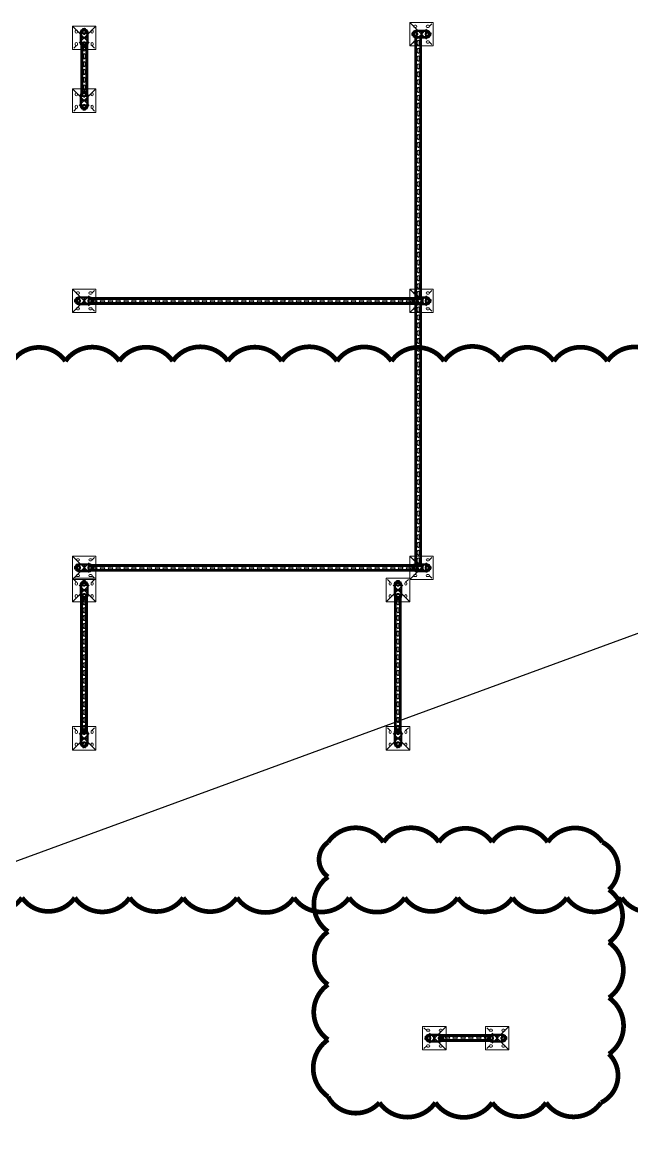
# Model space of a CAD drawing. Header units: millimetres. Extents: x 61566 to 504600, y -69328 to 118800.
# Drawn here: x 417506 to 421389, y 42009 to 49150 of the extents above; entities that cross this region are included whole.
import ezdxf

# ---------------------------------------------------------------- set-up
doc = ezdxf.new("R2010")
doc.units = ezdxf.units.MM
doc.header["$LTSCALE"] = 200
doc.linetypes.add('CENTER2', pattern=[1.125, 0.75, -0.125, 0.125, -0.125])
doc.linetypes.add('phl_thick', pattern=[0])
doc.layers.get('DEFPOINTS').update_dxf_attribs({"color": 137})
doc.layers.add('@@P3_P4 환상망 SUPPORT', color=4, linetype='Continuous')

# ---------------------------------------------------------------- blocks, each defined once
blk = doc.blocks.new('A$Cd080613a')
at = {"layer": '@@P3_P4 환상망 SUPPORT', "color": 2, "linetype": 'phl_thick'}
for p, q in [((-20, 4.434), (-18.540497, 4.434)), ((-20, 1.034), (-20, 4.434)), ((-20, 1.034), (-18.540497, 1.034)), ((-18.540497, 4.434), (-11.18034, 4.434)), ((-18.540497, 1.034), (-18.540497, 4.434)), ((-18.540497, 1.034), (-11.18034, 1.034)), ((-13.5, 0), (-13.5, 1.034)), ((-13.5, 0), (-8, 0)), ((-11.18034, 4.434), (-10.999621, 4.526016)), ((-11.18034, 1.034), (-11.18034, 4.434)), ((-11.18034, 1.034), (-8.008727, 1.034)), ((-10.999621, 4.526016), (-10.817799, 4.607405)), ((-10.817799, 4.607405), (-10.635521, 4.678167)), ((-10.635521, 4.678167), (-10.453605, 4.738253)), ((-10.5, -10.466), (-10.5, 0)), ((-10.453605, 4.738253), (-10.273729, 4.787376)), ((-10.309559, 6.434007), (10.309559, 6.434007)), ((-10.273729, 4.787376), (-10.096742, 4.825514)), ((-10.096742, 4.825514), (-9.923378, 4.852767)), ((-9.923378, 4.852767), (-9.754732, 4.869109)), ((-9.754732, 4.869109), (-9.592018, 4.874416)), ((-9.43597, 4.869011), (-9.592018, 4.874416)), ((-9.45, 12.285517), (-8.5, 12.834)), ((-9.45, 12.285517), (-9.425949, 12.285517)), ((-9.45, 6.434), (-9.45, 12.285517)), ((-9.286802, 4.852541), (-9.43597, 4.869011)), ((-9.425949, 12.285517), (-9.225178, 12.382765)), ((-9.425949, 6.434), (-9.425949, 12.285517)), ((-9.14507, 4.825103), (-9.286802, 4.852541)), ((-9.225178, 12.382765), (-9.028632, 12.46982)), ((-9.011345, 4.786714), (-9.14507, 4.825103)), ((-9.028632, 12.46982), (-8.835734, 12.547031)), ((-8.886751, 4.737605), (-9.011345, 4.786714)), ((-8.771402, 4.677806), (-8.886751, 4.737605)), ((-8.835734, 12.547031), (-8.645934, 12.614685)), ((-8.66519, 4.60729), (-8.771402, 4.677806)), ((-8.568009, 4.52603), (-8.66519, 4.60729)), ((-8.645934, 12.614685), (-8.458704, 12.673015)), ((-8.479752, 4.434), (-8.568009, 4.52603)), ((-8.5, 12.834), (8.5, 12.834)), ((-8.383024, 4.342905), (-8.479752, 4.434)), ((-8.479752, 4.434), (8.479752, 4.434)), ((-8.458704, 12.673015), (-8.273532, 12.722205)), ((-8.298335, 4.244727), (-8.383024, 4.342905)), ((-8.225616, 4.140826), (-8.298335, 4.244727)), ((-8.273532, 12.722205), (-8.089918, 12.762387)), ((-8.164452, 4.032743), (-8.225616, 4.140826)), ((-8.114311, 3.921798), (-8.164452, 4.032743)), ((-8.073442, 3.805669), (-8.114311, 3.921798)), ((-8.089918, 12.762387), (-7.907369, 12.793645)), ((-8.041426, 3.683749), (-8.073442, 3.805669)), ((-8.018427, 3.556566), (-8.041426, 3.683749)), ((-8.004602, 3.42465), (-8.018427, 3.556566)), ((-8.006255, 0.977988), (-8.008727, 1.034)), ((-8.004136, 0.924002), (-8.006255, 0.977988)), ((-8.000031, 3.288557), (-8.004602, 3.42465)), ((-8.002394, 0.872075), (-8.004136, 0.924002)), ((-8.001102, 0.822352), (-8.002394, 0.872075)), ((-8.000288, 0.774408), (-8.001102, 0.822352)), ((-8, 0.727727), (-8.000288, 0.774408)), ((-8, -0.157176), (-8, 3.288561)), ((-7.997347, 2.169936), (-8, 2.238707)), ((-7.989459, 2.102767), (-7.997347, 2.169936)), ((-7.976272, 2.037446), (-7.989459, 2.102767)), ((-7.957771, 1.974207), (-7.976272, 2.037446)), ((-7.934047, 1.913249), (-7.957771, 1.974207)), ((-7.905217, 1.854768), (-7.934047, 1.913249)), ((-7.907369, 12.793645), (-7.725397, 12.816016)), ((-7.871396, 1.798956), (-7.905217, 1.854768)), ((-7.832213, 1.745381), (-7.871396, 1.798956)), ((-7.78686, 1.693336), (-7.832213, 1.745381)), ((-7.735268, 1.643293), (-7.78686, 1.693336)), ((-7.677382, 1.595741), (-7.735268, 1.643293)), ((-7.725397, 12.816016), (-7.543511, 12.829488)), ((-7.613221, 1.551128), (-7.677382, 1.595741)), ((-7.54299, 1.509804), (-7.613221, 1.551128)), ((-7.543511, 12.829488), (-7.361216, 12.834)), ((-7.466933, 1.472099), (-7.54299, 1.509804)), ((-7.385253, 1.438355), (-7.466933, 1.472099)), ((-7.298238, 1.408783), (-7.385253, 1.438355)), ((-7.17892, 12.829488), (-7.361216, 12.834)), ((-7.206336, 1.383563), (-7.298238, 1.408783)), ((-7.110023, 1.362871), (-7.206336, 1.383563)), ((-6.997035, 12.816016), (-7.17892, 12.829488)), ((-7.009788, 1.34687), (-7.110023, 1.362871)), ((-6.90625, 1.335597), (-7.009788, 1.34687)), ((-6.815063, 12.793645), (-6.997035, 12.816016)), ((-6.800099, 1.329011), (-6.90625, 1.335597)), ((-6.632514, 12.762387), (-6.815063, 12.793645)), ((-6.691977, 1.327135), (-6.800099, 1.329011)), ((-6.691977, 1.327135), (-6.581325, 1.329907)), ((-6.4489, 12.722205), (-6.632514, 12.762387)), ((-6.581325, 1.329907), (-6.467915, 1.337363)), ((-6.467915, 1.337363), (-6.352408, 1.349526)), ((-6.263728, 12.673015), (-6.4489, 12.722205)), ((-6.352408, 1.349526), (-6.235472, 1.366419)), ((-6.076497, 12.614685), (-6.263728, 12.673015)), ((-6.235472, 1.366419), (-6.117777, 1.387979)), ((-6.117777, 1.387979), (-6, 1.414014)), ((-5.886698, 12.547031), (-6.076497, 12.614685)), ((-6, 1.414014), (-5.30323, 1.57262)), ((-6, -1.216), (-6, 1.414014)), ((-5.6938, 12.46982), (-5.886698, 12.547031)), ((-5.497254, 12.382765), (-5.6938, 12.46982)), ((-5.296482, 12.285517), (-5.497254, 12.382765)), ((-5.30323, 1.57262), (-4.617331, 1.711087)), ((-5.296482, 12.285517), (-4.129467, 12.285517)), ((-5.296482, 6.434), (-5.296482, 12.285517)), ((-4.617331, 1.711087), (-3.940787, 1.829986)), ((-4.129467, 12.285517), (-3.727924, 12.382765)), ((-4.129467, 6.434), (-4.129467, 12.285517)), ((-3.940787, 1.829986), (-3.272149, 1.929801)), ((-3.727924, 12.382765), (-3.334832, 12.46982)), ((-3.334832, 12.46982), (-2.949037, 12.547031)), ((-3.272149, 1.929801), (-2.610019, 2.010935)), ((-2.949037, 12.547031), (-2.569437, 12.614685)), ((-2.610019, 2.010935), (-1.953047, 2.07371)), ((-2.569437, 12.614685), (-2.194977, 12.673015)), ((-2.194977, 12.673015), (-1.824632, 12.722205)), ((-1.953047, 2.07371), (-1.299912, 2.118373)), ((-1.824632, 12.722205), (-1.457404, 12.762387)), ((-1.457404, 12.762387), (-1.092307, 12.793645)), ((-1.299912, 2.118373), (-0.649322, 2.145102)), ((-1.092307, 12.793645), (-0.728363, 12.816016)), ((-0.728363, 12.816016), (-0.364591, 12.829488)), ((-0.649322, 2.145102), (0, 2.154)), ((-0.364591, 12.829488), (0, 12.834)), ((0.364591, 12.829488), (0, 12.834)), ((0.649322, 2.145102), (0, 2.154)), ((0.728363, 12.816016), (0.364591, 12.829488)), ((1.299912, 2.118373), (0.649322, 2.145102)), ((1.092307, 12.793645), (0.728363, 12.816016)), ((1.457404, 12.762387), (1.092307, 12.793645)), ((1.953047, 2.07371), (1.299912, 2.118373)), ((1.824632, 12.722205), (1.457404, 12.762387)), ((2.194977, 12.673015), (1.824632, 12.722205)), ((2.610019, 2.010935), (1.953047, 2.07371)), ((2.569437, 12.614685), (2.194977, 12.673015)), ((2.949037, 12.547031), (2.569437, 12.614685)), ((3.272149, 1.929801), (2.610019, 2.010935)), ((3.334832, 12.46982), (2.949037, 12.547031)), ((3.940787, 1.829986), (3.272149, 1.929801)), ((3.727924, 12.382765), (3.334832, 12.46982)), ((4.129467, 12.285517), (3.727924, 12.382765)), ((4.617331, 1.711087), (3.940787, 1.829986)), ((4.129467, 12.285517), (5.296482, 12.285517)), ((4.129467, 6.434), (4.129467, 12.285517)), ((5.30323, 1.57262), (4.617331, 1.711087)), ((5.296482, 12.285517), (5.517089, 12.391922)), ((5.296482, 6.434), (5.296482, 12.285517)), ((6, 1.414014), (5.30323, 1.57262)), ((5.517089, 12.391922), (5.732653, 12.48604)), ((5.732653, 12.48604), (5.943938, 12.568319)), ((5.943938, 12.568319), (6.151669, 12.639125)), ((6.117777, 1.387979), (6, 1.414014)), ((6, -1.216), (6, 1.414014)), ((6.235472, 1.366419), (6.117777, 1.387979)), ((6.151669, 12.639125), (6.356539, 12.698744)), ((6.352408, 1.349526), (6.235472, 1.366419)), ((6.467915, 1.337363), (6.352408, 1.349526)), ((6.356539, 12.698744), (6.559224, 12.747389)), ((6.581325, 1.329907), (6.467915, 1.337363)), ((6.559224, 12.747389), (6.760381, 12.785202)), ((6.691977, 1.327135), (6.581325, 1.329907)), ((6.691977, 1.327135), (6.800099, 1.329011)), ((6.760381, 12.785202), (6.960663, 12.812253)), ((6.800099, 1.329011), (6.90625, 1.335597)), ((6.90625, 1.335597), (7.009788, 1.34687)), ((6.960663, 12.812253), (7.160721, 12.828542)), ((7.009788, 1.34687), (7.110023, 1.362871)), ((7.110023, 1.362871), (7.206336, 1.383563)), ((7.160721, 12.828542), (7.361216, 12.834)), ((7.206336, 1.383563), (7.298238, 1.408783)), ((7.298238, 1.408783), (7.385253, 1.438355)), ((7.583949, 12.827266), (7.361216, 12.834)), ((7.385253, 1.438355), (7.466933, 1.472099)), ((7.466933, 1.472099), (7.54299, 1.509804)), ((7.54299, 1.509804), (7.613221, 1.551128)), ((7.806234, 12.80717), (7.583949, 12.827266)), ((7.613221, 1.551128), (7.677382, 1.595741)), ((7.677382, 1.595741), (7.735268, 1.643293)), ((7.735268, 1.643293), (7.78686, 1.693336)), ((7.78686, 1.693336), (7.832213, 1.745381)), ((8.028974, 12.773795), (7.806234, 12.80717)), ((7.832213, 1.745381), (7.871395, 1.798957)), ((7.871395, 1.798957), (7.905217, 1.854768)), ((7.905217, 1.854768), (7.934047, 1.913249)), ((7.934047, 1.913249), (7.957771, 1.974207)), ((7.957771, 1.974207), (7.976272, 2.037446)), ((7.976272, 2.037446), (7.989459, 2.102767)), ((7.989459, 2.102767), (7.997347, 2.169936)), ((7.997347, 2.169936), (8, 2.238707)), ((8, 3.288561), (8.004602, 3.42465)), ((8, -0.157176), (8, 3.288561)), ((8, 0.727727), (8.000288, 0.774408)), ((8, 0), (13.5, 0)), ((8.000288, 0.774408), (8.001102, 0.822352)), ((8.001102, 0.822352), (8.002394, 0.872075)), ((8.002394, 0.872075), (8.004128, 0.923982)), ((8.004128, 0.923982), (8.006255, 0.977988)), ((8.004602, 3.42465), (8.018427, 3.556566)), ((8.006255, 0.977988), (8.008727, 1.034)), ((8.008727, 1.034), (20, 1.034)), ((8.018427, 3.556566), (8.041426, 3.683749)), ((8.253062, 12.727113), (8.028974, 12.773795)), ((8.041426, 3.683749), (8.073442, 3.805669)), ((8.073442, 3.805669), (8.114311, 3.921798)), ((8.114311, 3.921798), (8.164452, 4.032743)), ((8.164452, 4.032743), (8.225616, 4.140826)), ((8.225616, 4.140826), (8.298335, 4.244727)), ((8.479397, 12.666988), (8.253062, 12.727113)), ((8.298335, 4.244727), (8.383024, 4.342905)), ((8.383024, 4.342905), (8.4798, 4.433966)), ((8.70889, 12.593179), (8.479397, 12.666988)), ((8.479752, 4.434), (8.567993, 4.526015)), ((9.45, 12.285517), (8.5, 12.834)), ((8.567993, 4.526015), (8.665364, 4.607404)), ((8.665364, 4.607404), (8.772082, 4.678167)), ((8.942483, 12.505333), (8.70889, 12.593179)), ((8.772082, 4.678167), (8.888251, 4.738253)), ((8.888251, 4.738253), (9.013275, 4.787375)), ((9.181157, 12.402978), (8.942483, 12.505333)), ((9.013275, 4.787375), (9.146859, 4.825513)), ((9.146859, 4.825513), (9.288848, 4.852767)), ((9.425949, 12.285517), (9.181157, 12.402978)), ((9.288848, 4.852767), (9.438622, 4.869109)), ((9.425949, 12.285517), (9.45, 12.285517)), ((9.425949, 6.434), (9.425949, 12.285517)), ((9.438622, 4.869109), (9.595039, 4.874416)), ((9.45, 6.434), (9.45, 12.285517)), ((9.757758, 4.869011), (9.595039, 4.874416)), ((9.925931, 4.852541), (9.757758, 4.869011)), ((10.099052, 4.825103), (9.925931, 4.852541)), ((10.276366, 4.786714), (10.099052, 4.825103)), ((10.45592, 4.737606), (10.276366, 4.786714)), ((10.63676, 4.677807), (10.45592, 4.737606)), ((10.5, -10.466), (10.5, 0)), ((10.81822, 4.607291), (10.63676, 4.677807)), ((10.999636, 4.526031), (10.81822, 4.607291)), ((11.18034, 4.434), (10.999636, 4.526031)), ((11.18034, 4.434), (18.540497, 4.434)), ((11.18034, 1.034), (11.18034, 4.434)), ((13.5, 0), (13.5, 1.034)), ((18.540497, 4.434), (20, 4.434)), ((18.540497, 1.034), (18.540497, 4.434)), ((20, 1.034), (20, 4.434)), ((-17.5, -10.466), (-6.800735, -10.466)), ((-17.5, -18.466001), (-17.5, -10.466)), ((-17.5, -18.466001), (17.5, -18.466001)), ((-6.800735, -16.249999), (-6.800735, -10.466)), ((-6.800735, -16.249999), (6.800735, -16.249999)), ((-6, -1.216), (6, -1.216)), ((-5, -20.63), (-5, -18.466001)), ((-4.064, -21.565999), (-5, -20.63)), ((-5, -20.63), (5, -20.63)), ((-4.064, -21.565999), (4.064, -21.565999)), ((4.064, -21.565999), (5, -20.63)), ((5, -20.63), (5, -18.466001)), ((6.800735, -10.466), (17.5, -10.466)), ((6.800735, -16.249999), (6.800735, -10.466)), ((14.5, -18.466001), (14.5, -10.466)), ((17.5, -18.466001), (17.5, -10.466))]:
    blk.add_line(p, q, dxfattribs=at)
for centre, start, end in [((-10.309559, -0.066037), 90.0000006357, 136.1868593859), ((10.309559, -0.066037), 43.8131406141, 89.9999993643)]:
    blk.add_arc(centre, 6.500044, start, end, dxfattribs=at)
for centre, start_param, end_param in [((-6, -0.157176), 3.1415926536, 4.7123889763), ((6, -0.157176), 4.7123889844, 6.2831853072)]:
    blk.add_ellipse(centre, major_axis=(2, 0), ratio=0.529412, start_param=start_param, end_param=end_param, dxfattribs=at)
blk = doc.blocks.new('A$Cbd301f87')
at = {"layer": '@@P3_P4 환상망 SUPPORT', "color": 5, "linetype": 'Continuous', "lineweight": 0, "extrusion": (2.22045e-16, 1, -2.22045e-16)}
for p, q in [((-75, 129), (75, 129)), ((-75, -21), (-75, 129)), ((-56.5, 97.5), (-56.5, 90.5)), ((-43.5, 90.5), (-43.5, 97.5)), ((-25, 55), (-25, 92)), ((-21, 92), (-21, 55)), ((-17, 100), (17, 100)), ((17, 96), (-17, 96)), ((21, 55), (21, 92)), ((25, 92), (25, 55)), ((43.5, 97.5), (43.5, 90.5)), ((56.5, 90.5), (56.5, 97.5)), ((75, 129), (75, -21)), ((-56.5, 17.5), (-56.5, 10.5)), ((-43.5, 10.5), (-43.5, 17.5)), ((-21, 55), (-25, 55)), ((-25, 16), (-25, 53)), ((-25, 53), (-21, 53)), ((-21, 53), (-21, 16)), ((-17, 12), (17, 12)), ((17, 8), (-17, 8)), ((25, 55), (21, 55)), ((21, 16), (21, 53)), ((21, 53), (25, 53)), ((25, 53), (25, 16)), ((43.5, 17.5), (43.5, 10.5)), ((56.5, 10.5), (56.5, 17.5)), ((75, -21), (-75, -21))]:
    blk.add_line(p, q, dxfattribs=at)
at = {"layer": '@@P3_P4 환상망 SUPPORT', "color": 10, "linetype": 'CENTER2', "lineweight": 0, "extrusion": (2.22045e-16, 1, -2.22045e-16)}
for p, q in [((-75, 129), (75, -21)), ((75, 129), (-75, -21))]:
    blk.add_line(p, q, dxfattribs=at)
at = {"layer": '@@P3_P4 환상망 SUPPORT', "color": 5, "linetype": 'Continuous', "lineweight": 0}
blk.add_circle((15, 90), 4, dxfattribs=at)
at = {"layer": '@@P3_P4 환상망 SUPPORT', "color": 5, "linetype": 'Continuous', "lineweight": 0, "extrusion": (-4.93038e-32, -2.22045e-16, -1)}
blk.add_circle((15, 18), 4, dxfattribs=at)
at = {"layer": '@@P3_P4 환상망 SUPPORT', "color": 5, "linetype": 'Continuous', "lineweight": 0}
for centre, radius, start, end in [((-50, 97.5), 6.5, 0, 180), ((-50, 90.5), 6.5, 180, 0), ((-17, 92), 4, 90, 180), ((17, 92), 4, 0, 90), ((50, 97.5), 6.5, 0, 180), ((50, 90.5), 6.5, 180, 0), ((-50, 17.5), 6.5, 0, 180), ((-50, 10.5), 6.5, 180, 0), ((-17, 16), 4, 180, 270), ((17, 16), 4, 270, 0), ((50, 17.5), 6.5, 0, 180), ((50, 10.5), 6.5, 180, 0)]:
    blk.add_arc(centre, radius, start, end, dxfattribs=at)
at = {"layer": '@@P3_P4 환상망 SUPPORT', "color": 5, "linetype": 'Continuous', "lineweight": 0, "extrusion": (-4.93038e-32, -2.22045e-16, -1)}
for centre, start, end in [((17, 92), 0, 90), ((-17, 92), 90, 180), ((17, 16), 270, 0), ((-17, 16), 180, 270)]:
    blk.add_arc(centre, 8, start, end, dxfattribs=at)
at = {"layer": '@@P3_P4 환상망 SUPPORT', "color": 2, "linetype": 'Continuous', "xscale": -1}
blk.add_blockref('A$Cd080613a', (0, 100), dxfattribs=at)
at = {"layer": '@@P3_P4 환상망 SUPPORT', "color": 2, "linetype": 'Continuous', "rotation": 180}
blk.add_blockref('A$Cd080613a', (0, 8), dxfattribs=at)
blk = doc.blocks.new('A$C5ad7675c')
at = {"layer": '@@P3_P4 환상망 SUPPORT', "linetype": 'phl_thick'}
for p, q in [((-20.5, 31.329156), (-20.5, 36.1)), ((-20.5, 4.099998), (-20.5, 29.670844)), ((-18, 4.099998), (-18, 36.1)), ((-16.4, 2.5), (16.4, 2.5)), ((-15.6, 41), (-15.1, 41)), ((-15.6, 38.5), (-15.1, 38.5)), ((-13.5, 33.5), (-13.5, 36.9)), ((-13.5, 33.5), (-11, 33.5)), ((-11, 33.5), (-11, 36.9)), ((11, 33.5), (11, 36.9)), ((11, 33.5), (13.5, 33.5)), ((13.5, 33.5), (13.5, 36.9)), ((15.1, 41), (15.6, 41)), ((15.1, 38.5), (15.6, 38.5)), ((18, 4.099998), (18, 36.1)), ((20.5, 31.329156), (20.5, 36.1)), ((20.5, 4.099998), (20.5, 29.670844)), ((-20.5, -29.670845), (-20.5, -4.099998)), ((-20.5, -36.099998), (-20.5, -31.329155)), ((-18, -36.099998), (-18, -4.099998)), ((-16.4, -2.5), (16.4, -2.5)), ((-15.6, -38.5), (-15.1, -38.5)), ((-15.6, -41), (-15.1, -41)), ((-13.5, -33.5), (-11, -33.5)), ((-13.5, -36.900002), (-13.5, -33.5)), ((-11, -36.900002), (-11, -33.5)), ((11, -33.5), (13.5, -33.5)), ((11, -36.900002), (11, -33.5)), ((13.5, -36.900002), (13.5, -33.5)), ((15.1, -38.5), (15.6, -38.5)), ((15.1, -41), (15.6, -41)), ((18, -36.099998), (18, -4.099998)), ((20.5, -29.670845), (20.5, -4.099998)), ((20.5, -36.099998), (20.5, -31.329155))]:
    blk.add_line(p, q, dxfattribs=at)
for centre, radius, start, end in [((-19.25, 31.329156), 1.250001, 180, 213.5573073642), ((-15.6, 36.1), 4.9, 89.9999999125, 180), ((-19.25, 29.670844), 1.25, 146.4426896568, 180), ((-16.4, 4.1), 4.1, 180, 270.0000051939), ((-16.4, -4.1), 4.1, 89.9999948061, 180), ((-20.5, 30.5), 0.25, 326.4426865497, 33.5573134503), ((-15.6, 36.1), 2.4, 90.0000095032, 180), ((-16.4, 4.1), 1.6, 180, 270.0000136712), ((-15.1, 36.9), 4.1, 0, 89.9999998633), ((-15.1, 36.9), 1.6, 0, 90.0000136712), ((15.1, 36.9), 4.1, 90.0000001372, 180), ((15.1, 36.9), 1.6, 89.9999863288, 180), ((15.6, 36.1), 4.9, 0, 90.0000000871), ((15.6, 36.1), 2.4, 0, 89.9999904968), ((16.4, 4.1), 1.6, 269.9999863288, 0), ((16.4, 4.1), 4.1, 269.9999948061, 0), ((16.4, -4.1), 4.1, 0, 90.0000051939), ((20.5, 30.5), 0.25, 146.4426865497, 213.5573134503), ((19.25, 31.329156), 1.25, 326.4426896568, 0), ((19.25, 29.670844), 1.250001, 0, 33.5573073642), ((-19.25, -29.670844), 1.250001, 180.0000580064, 213.5573802197), ((-19.25, -31.329156), 1.25, 146.4426168014, 180), ((-15.6, -36.1), 4.9, 180, 269.9999956273), ((-20.5, -30.5), 0.25, 326.443050827, 33.556949173), ((-16.4, -4.1), 1.6, 89.9999863288, 180), ((-15.6, -36.1), 2.4, 180, 269.9999904968), ((-15.1, -36.9), 1.6, 269.9999863288, 0), ((-15.1, -36.9), 4.1, 269.9999948061, 0), ((15.1, -36.9), 4.1, 180, 270.0000051939), ((15.1, -36.9), 1.6, 180, 270.0000136712), ((15.6, -36.1), 2.4, 270.0000095032, 0), ((15.6, -36.1), 4.9, 270.0000043727, 0), ((16.4, -4.1), 1.6, 0, 90.0000136712), ((20.5, -30.5), 0.25, 146.443050827, 213.556949173), ((19.25, -29.670844), 1.25, 326.4426168014, 0), ((19.25, -31.329156), 1.250001, 0.0000580064, 33.5573802197)]:
    blk.add_arc(centre, radius, start, end, dxfattribs=at)
blk = doc.blocks.new('*U3917')
at = {"layer": '@@P3_P4 환상망 SUPPORT', "linetype": 'phl_thick'}
for p, q in [((-20.5, 0), (-20.5, 861.6)), ((-15.6, 0), (-15.6, 861.6)), ((-15.1, 0), (-15.1, 861.6)), ((-11, 0), (-11, 861.6)), ((11, 0), (11, 861.6)), ((15.1, 0), (15.1, 861.6)), ((15.6, 0), (15.6, 861.6)), ((20.5, 0), (20.5, 861.6)), ((-7, 817), (-7, 833)), ((7, 817), (7, 833)), ((-7, 767), (-7, 783)), ((-7, 717), (-7, 733)), ((7, 767), (7, 783)), ((7, 717), (7, 733)), ((-7, 667), (-7, 683)), ((7, 667), (7, 683)), ((-7, 617), (-7, 633)), ((-7, 567), (-7, 583)), ((7, 617), (7, 633)), ((7, 567), (7, 583)), ((-7, 517), (-7, 533)), ((7, 517), (7, 533)), ((-7, 467), (-7, 483)), ((-7, 417), (-7, 433)), ((7, 467), (7, 483)), ((7, 417), (7, 433)), ((-7, 367), (-7, 383)), ((7, 367), (7, 383)), ((-7, 317), (-7, 333)), ((7, 317), (7, 333)), ((-7, 267), (-7, 283)), ((-7, 217), (-7, 233)), ((7, 267), (7, 283)), ((7, 217), (7, 233)), ((-7, 167), (-7, 183)), ((7, 167), (7, 183)), ((-7, 117), (-7, 133)), ((-7, 67), (-7, 83)), ((7, 117), (7, 133)), ((7, 67), (7, 83)), ((-7, 17), (-7, 33)), ((7, 17), (7, 33))]:
    blk.add_line(p, q, dxfattribs=at)
at = {"layer": '@@P3_P4 환상망 SUPPORT', "linetype": 'Continuous'}
for p, q in [((-20.5, 861.6), (20.5, 861.6)), ((-20.5, 0), (20.5, 0))]:
    blk.add_line(p, q, dxfattribs=at)
at = {"layer": '@@P3_P4 환상망 SUPPORT', "linetype": 'phl_thick'}
for centre, start, end in [((0, 833), 0.00031, 180.00031), ((0, 817), 180.00031, 0.00031), ((0, 783), 0.00031, 180.00031), ((0, 767), 180.00031, 0.00031), ((0, 733), 0.00031, 180.00031), ((0, 717), 180.00031, 0.00031), ((0, 683), 0.00031, 180.00031), ((0, 667), 180.00031, 0.00031), ((0, 633), 0.00031, 180.00031), ((0, 617), 180.00031, 0.00031), ((0, 583), 0.00031, 180.00031), ((0, 567), 180.00031, 0.00031), ((0, 533), 0.00031, 180.00031), ((0, 517), 180.00031, 0.00031), ((0, 483), 0.00031, 180.00031), ((0, 467), 180.00031, 0.00031), ((0, 433), 0.00031, 180.00031), ((0, 417), 180.00031, 0.00031), ((0, 383), 0.00031, 180.00031), ((0, 367), 180.00031, 0.00031), ((0, 333), 0.00031, 180.00031), ((0, 317), 180.00031, 0.00031), ((0, 283), 0.00031, 180.00031), ((0, 267), 180.00031, 0.00031), ((0, 233), 0.00031, 180.00031), ((0, 217), 180.00031, 0.00031), ((0, 183), 0.00031, 180.00031), ((0, 167), 180.00031, 0.00031), ((0, 133), 0.00031, 180.00031), ((0, 117), 180.00031, 0.00031), ((0, 83), 0.00031, 180.00031), ((0, 67), 180.00031, 0.00031), ((0, 33), 0.00031, 180.00031), ((0, 17), 180.00031, 0.00031)]:
    blk.add_arc(centre, 7, start, end, dxfattribs=at)
blk = doc.blocks.new('*U3953')
at = {"layer": '@@P3_P4 환상망 SUPPORT', "linetype": 'phl_thick'}
for p, q in [((-20.5, 0), (-20.5, 2116)), ((-15.6, 0), (-15.6, 2116)), ((-15.1, 0), (-15.1, 2116)), ((-11, 0), (-11, 2116)), ((-7, 2067), (-7, 2083)), ((7, 2067), (7, 2083)), ((11, 0), (11, 2116)), ((15.1, 0), (15.1, 2116)), ((15.6, 0), (15.6, 2116)), ((20.5, 0), (20.5, 2116)), ((-7, 2017), (-7, 2033)), ((7, 2017), (7, 2033)), ((-7, 1967), (-7, 1983)), ((-7, 1917), (-7, 1933)), ((7, 1967), (7, 1983)), ((7, 1917), (7, 1933)), ((-7, 1867), (-7, 1883)), ((7, 1867), (7, 1883)), ((-7, 1817), (-7, 1833)), ((7, 1817), (7, 1833)), ((-7, 1767), (-7, 1783)), ((-7, 1717), (-7, 1733)), ((7, 1767), (7, 1783)), ((7, 1717), (7, 1733)), ((-7, 1667), (-7, 1683)), ((7, 1667), (7, 1683)), ((-7, 1617), (-7, 1633)), ((-7, 1567), (-7, 1583)), ((7, 1617), (7, 1633)), ((7, 1567), (7, 1583)), ((-7, 1517), (-7, 1533)), ((7, 1517), (7, 1533)), ((-7, 1467), (-7, 1483)), ((-7, 1417), (-7, 1433)), ((7, 1467), (7, 1483)), ((7, 1417), (7, 1433)), ((-7, 1367), (-7, 1383)), ((7, 1367), (7, 1383)), ((-7, 1317), (-7, 1333)), ((7, 1317), (7, 1333)), ((-7, 1267), (-7, 1283)), ((-7, 1217), (-7, 1233)), ((7, 1267), (7, 1283)), ((7, 1217), (7, 1233)), ((-7, 1167), (-7, 1183)), ((7, 1167), (7, 1183)), ((-7, 1117), (-7, 1133)), ((-7, 1067), (-7, 1083)), ((7, 1117), (7, 1133)), ((7, 1067), (7, 1083)), ((-7, 1017), (-7, 1033)), ((7, 1017), (7, 1033)), ((-7, 967), (-7, 983)), ((-7, 917), (-7, 933)), ((7, 967), (7, 983)), ((7, 917), (7, 933)), ((-7, 867), (-7, 883)), ((7, 867), (7, 883)), ((-7, 817), (-7, 833)), ((7, 817), (7, 833)), ((-7, 767), (-7, 783)), ((-7, 717), (-7, 733)), ((7, 767), (7, 783)), ((7, 717), (7, 733)), ((-7, 667), (-7, 683)), ((7, 667), (7, 683)), ((-7, 617), (-7, 633)), ((-7, 567), (-7, 583)), ((7, 617), (7, 633)), ((7, 567), (7, 583)), ((-7, 517), (-7, 533)), ((7, 517), (7, 533)), ((-7, 467), (-7, 483)), ((-7, 417), (-7, 433)), ((7, 467), (7, 483)), ((7, 417), (7, 433)), ((-7, 367), (-7, 383)), ((7, 367), (7, 383)), ((-7, 317), (-7, 333)), ((7, 317), (7, 333)), ((-7, 267), (-7, 283)), ((-7, 217), (-7, 233)), ((7, 267), (7, 283)), ((7, 217), (7, 233)), ((-7, 167), (-7, 183)), ((7, 167), (7, 183)), ((-7, 117), (-7, 133)), ((-7, 67), (-7, 83)), ((7, 117), (7, 133)), ((7, 67), (7, 83)), ((-7, 17), (-7, 33)), ((7, 17), (7, 33))]:
    blk.add_line(p, q, dxfattribs=at)
at = {"layer": '@@P3_P4 환상망 SUPPORT', "linetype": 'Continuous'}
for p, q in [((-20.5, 2116), (20.5, 2116)), ((-20.5, 0), (20.5, 0))]:
    blk.add_line(p, q, dxfattribs=at)
at = {"layer": '@@P3_P4 환상망 SUPPORT', "linetype": 'phl_thick'}
for centre, start, end in [((0, 2083.000037), 0.0003062585, 180.0003062585), ((0, 2066.999963), 180.0003062585, 0.0003062585), ((0, 2033.000037), 0.0003062585, 180.0003062585), ((0, 2016.999963), 180.0003062585, 0.0003062585), ((0, 1983.000037), 0.0003062585, 180.0003062585), ((0, 1966.999963), 180.0003062585, 0.0003062585), ((0, 1933.000037), 0.0003062585, 180.0003062585), ((0, 1916.999963), 180.0003062585, 0.0003062585), ((0, 1883.000037), 0.0003062585, 180.0003062585), ((0, 1866.999963), 180.0003062585, 0.0003062585), ((0, 1833.000037), 0.0003062585, 180.0003062585), ((0, 1816.999963), 180.0003062585, 0.0003062585), ((0, 1783.000037), 0.0003062585, 180.0003062585), ((0, 1766.999963), 180.0003062585, 0.0003062585), ((0, 1733.000037), 0.0003062585, 180.0003062585), ((0, 1716.999963), 180.0003062585, 0.0003062585), ((0, 1683.000037), 0.0003062585, 180.0003062585), ((0, 1666.999963), 180.0003062585, 0.0003062585), ((0, 1633.000037), 0.0003062585, 180.0003062585), ((0, 1616.999963), 180.0003062585, 0.0003062585), ((0, 1583.000037), 0.0003062585, 180.0003062585), ((0, 1566.999963), 180.0003062585, 0.0003062585), ((0, 1533.000037), 0.0003062585, 180.0003062585), ((0, 1516.999963), 180.0003062585, 0.0003062585), ((0, 1483.000037), 0.0003062585, 180.0003062585), ((0, 1466.999963), 180.0003062585, 0.0003062585), ((0, 1433.000037), 0.0003062585, 180.0003062585), ((0, 1416.999963), 180.0003062585, 0.0003062585), ((0, 1383.000037), 0.0003062585, 180.0003062585), ((0, 1366.999963), 180.0003062585, 0.0003062585), ((0, 1333.000037), 0.0003062585, 180.0003062585), ((0, 1316.999963), 180.0003062585, 0.0003062585), ((0, 1283.000037), 0.0003062585, 180.0003062585), ((0, 1266.999963), 180.0003062585, 0.0003062585), ((0, 1233.000037), 0.0003062585, 180.0003062585), ((0, 1216.999963), 180.0003062585, 0.0003062585), ((0, 1183.000037), 0.0003062585, 180.0003062585), ((0, 1166.999963), 180.0003062585, 0.0003062585), ((0, 1133.000037), 0.0003062585, 180.0003062585), ((0, 1116.999963), 180.0003062585, 0.0003062585), ((0, 1083.000037), 0.0003062585, 180.0003062585), ((0, 1066.999963), 180.0003062585, 0.0003062585), ((0, 1033.000037), 0.0003062585, 180.0003062585), ((0, 1016.999963), 180.0003062585, 0.0003062585), ((0, 983.000037), 0.0003062585, 180.0003062585), ((0, 966.999963), 180.0003062585, 0.0003062585), ((0, 933.000037), 0.0003062585, 180.0003062585), ((0, 916.999963), 180.0003062585, 0.0003062585), ((0, 883.000037), 0.0003062585, 180.0003062585), ((0, 866.999963), 180.0003062585, 0.0003062585), ((0, 833.000037), 0.0003062585, 180.0003062585), ((0, 816.999963), 180.0003062585, 0.0003062585), ((0, 783.000037), 0.0003062585, 180.0003062585), ((0, 766.999963), 180.0003062585, 0.0003062585), ((0, 733.000037), 0.0003062585, 180.0003062585), ((0, 716.999963), 180.0003062585, 0.0003062585), ((0, 683.000037), 0.0003062585, 180.0003062585), ((0, 666.999963), 180.0003062585, 0.0003062585), ((0, 633.000037), 0.0003062585, 180.0003062585), ((0, 616.999963), 180.0003062585, 0.0003062585), ((0, 583.000037), 0.0003062585, 180.0003062585), ((0, 566.999963), 180.0003062585, 0.0003062585), ((0, 533.000037), 0.0003062585, 180.0003062585), ((0, 516.999963), 180.0003062585, 0.0003062585), ((0, 483.000037), 0.0003062585, 180.0003062585), ((0, 466.999963), 180.0003062585, 0.0003062585), ((0, 433.000037), 0.0003062585, 180.0003062585), ((0, 416.999963), 180.0003062585, 0.0003062585), ((0, 383.000037), 0.0003062585, 180.0003062585), ((0, 366.999963), 180.0003062585, 0.0003062585), ((0, 333.000037), 0.0003062585, 180.0003062585), ((0, 316.999963), 180.0003062585, 0.0003062585), ((0, 283.000037), 0.0003062585, 180.0003062585), ((0, 266.999963), 180.0003062585, 0.0003062585), ((0, 233.000037), 0.0003062585, 180.0003062585), ((0, 216.999963), 180.0003062585, 0.0003062585), ((0, 183.000037), 0.0003062585, 180.0003062585), ((0, 166.999963), 180.0003062585, 0.0003062585), ((0, 133.000037), 0.0003062585, 180.0003062585), ((0, 116.999963), 180.0003062585, 0.0003062585), ((0, 83.000037), 0.0003062585, 180.0003062585), ((0, 66.999963), 180.0003062585, 0.0003062585), ((0, 33.000037), 0.0003062585, 180.0003062585), ((0, 16.999963), 180.0003062585, 0.0003062585)]:
    blk.add_arc(centre, 7, start, end, dxfattribs=at)
blk = doc.blocks.new('*U3954')
at = {"layer": '@@P3_P4 환상망 SUPPORT', "linetype": 'phl_thick'}
for p, q in [((-20.5, 0), (-20.5, 2116)), ((-15.6, 0), (-15.6, 2116)), ((-15.1, 0), (-15.1, 2116)), ((-11, 0), (-11, 2116)), ((-7, 2067), (-7, 2083)), ((7, 2067), (7, 2083)), ((11, 0), (11, 2116)), ((15.1, 0), (15.1, 2116)), ((15.6, 0), (15.6, 2116)), ((20.5, 0), (20.5, 2116)), ((-7, 2017), (-7, 2033)), ((7, 2017), (7, 2033)), ((-7, 1967), (-7, 1983)), ((-7, 1917), (-7, 1933)), ((7, 1967), (7, 1983)), ((7, 1917), (7, 1933)), ((-7, 1867), (-7, 1883)), ((7, 1867), (7, 1883)), ((-7, 1817), (-7, 1833)), ((7, 1817), (7, 1833)), ((-7, 1767), (-7, 1783)), ((-7, 1717), (-7, 1733)), ((7, 1767), (7, 1783)), ((7, 1717), (7, 1733)), ((-7, 1667), (-7, 1683)), ((7, 1667), (7, 1683)), ((-7, 1617), (-7, 1633)), ((-7, 1567), (-7, 1583)), ((7, 1617), (7, 1633)), ((7, 1567), (7, 1583)), ((-7, 1517), (-7, 1533)), ((7, 1517), (7, 1533)), ((-7, 1467), (-7, 1483)), ((-7, 1417), (-7, 1433)), ((7, 1467), (7, 1483)), ((7, 1417), (7, 1433)), ((-7, 1367), (-7, 1383)), ((7, 1367), (7, 1383)), ((-7, 1317), (-7, 1333)), ((7, 1317), (7, 1333)), ((-7, 1267), (-7, 1283)), ((-7, 1217), (-7, 1233)), ((7, 1267), (7, 1283)), ((7, 1217), (7, 1233)), ((-7, 1167), (-7, 1183)), ((7, 1167), (7, 1183)), ((-7, 1117), (-7, 1133)), ((-7, 1067), (-7, 1083)), ((7, 1117), (7, 1133)), ((7, 1067), (7, 1083)), ((-7, 1017), (-7, 1033)), ((7, 1017), (7, 1033)), ((-7, 967), (-7, 983)), ((-7, 917), (-7, 933)), ((7, 967), (7, 983)), ((7, 917), (7, 933)), ((-7, 867), (-7, 883)), ((7, 867), (7, 883)), ((-7, 817), (-7, 833)), ((7, 817), (7, 833)), ((-7, 767), (-7, 783)), ((-7, 717), (-7, 733)), ((7, 767), (7, 783)), ((7, 717), (7, 733)), ((-7, 667), (-7, 683)), ((7, 667), (7, 683)), ((-7, 617), (-7, 633)), ((-7, 567), (-7, 583)), ((7, 617), (7, 633)), ((7, 567), (7, 583)), ((-7, 517), (-7, 533)), ((7, 517), (7, 533)), ((-7, 467), (-7, 483)), ((-7, 417), (-7, 433)), ((7, 467), (7, 483)), ((7, 417), (7, 433)), ((-7, 367), (-7, 383)), ((7, 367), (7, 383)), ((-7, 317), (-7, 333)), ((7, 317), (7, 333)), ((-7, 267), (-7, 283)), ((-7, 217), (-7, 233)), ((7, 267), (7, 283)), ((7, 217), (7, 233)), ((-7, 167), (-7, 183)), ((7, 167), (7, 183)), ((-7, 117), (-7, 133)), ((-7, 67), (-7, 83)), ((7, 117), (7, 133)), ((7, 67), (7, 83)), ((-7, 17), (-7, 33)), ((7, 17), (7, 33))]:
    blk.add_line(p, q, dxfattribs=at)
at = {"layer": '@@P3_P4 환상망 SUPPORT', "linetype": 'Continuous'}
for p, q in [((-20.5, 2116), (20.5, 2116)), ((-20.5, 0), (20.5, 0))]:
    blk.add_line(p, q, dxfattribs=at)
at = {"layer": '@@P3_P4 환상망 SUPPORT', "linetype": 'phl_thick'}
for centre, start, end in [((0, 2083.000037), 0.0003062585, 180.0003062585), ((0, 2066.999963), 180.0003062585, 0.0003062585), ((0, 2033.000037), 0.0003062585, 180.0003062585), ((0, 2016.999963), 180.0003062585, 0.0003062585), ((0, 1983.000037), 0.0003062585, 180.0003062585), ((0, 1966.999963), 180.0003062585, 0.0003062585), ((0, 1933.000037), 0.0003062585, 180.0003062585), ((0, 1916.999963), 180.0003062585, 0.0003062585), ((0, 1883.000037), 0.0003062585, 180.0003062585), ((0, 1866.999963), 180.0003062585, 0.0003062585), ((0, 1833.000037), 0.0003062585, 180.0003062585), ((0, 1816.999963), 180.0003062585, 0.0003062585), ((0, 1783.000037), 0.0003062585, 180.0003062585), ((0, 1766.999963), 180.0003062585, 0.0003062585), ((0, 1733.000037), 0.0003062585, 180.0003062585), ((0, 1716.999963), 180.0003062585, 0.0003062585), ((0, 1683.000037), 0.0003062585, 180.0003062585), ((0, 1666.999963), 180.0003062585, 0.0003062585), ((0, 1633.000037), 0.0003062585, 180.0003062585), ((0, 1616.999963), 180.0003062585, 0.0003062585), ((0, 1583.000037), 0.0003062585, 180.0003062585), ((0, 1566.999963), 180.0003062585, 0.0003062585), ((0, 1533.000037), 0.0003062585, 180.0003062585), ((0, 1516.999963), 180.0003062585, 0.0003062585), ((0, 1483.000037), 0.0003062585, 180.0003062585), ((0, 1466.999963), 180.0003062585, 0.0003062585), ((0, 1433.000037), 0.0003062585, 180.0003062585), ((0, 1416.999963), 180.0003062585, 0.0003062585), ((0, 1383.000037), 0.0003062585, 180.0003062585), ((0, 1366.999963), 180.0003062585, 0.0003062585), ((0, 1333.000037), 0.0003062585, 180.0003062585), ((0, 1316.999963), 180.0003062585, 0.0003062585), ((0, 1283.000037), 0.0003062585, 180.0003062585), ((0, 1266.999963), 180.0003062585, 0.0003062585), ((0, 1233.000037), 0.0003062585, 180.0003062585), ((0, 1216.999963), 180.0003062585, 0.0003062585), ((0, 1183.000037), 0.0003062585, 180.0003062585), ((0, 1166.999963), 180.0003062585, 0.0003062585), ((0, 1133.000037), 0.0003062585, 180.0003062585), ((0, 1116.999963), 180.0003062585, 0.0003062585), ((0, 1083.000037), 0.0003062585, 180.0003062585), ((0, 1066.999963), 180.0003062585, 0.0003062585), ((0, 1033.000037), 0.0003062585, 180.0003062585), ((0, 1016.999963), 180.0003062585, 0.0003062585), ((0, 983.000037), 0.0003062585, 180.0003062585), ((0, 966.999963), 180.0003062585, 0.0003062585), ((0, 933.000037), 0.0003062585, 180.0003062585), ((0, 916.999963), 180.0003062585, 0.0003062585), ((0, 883.000037), 0.0003062585, 180.0003062585), ((0, 866.999963), 180.0003062585, 0.0003062585), ((0, 833.000037), 0.0003062585, 180.0003062585), ((0, 816.999963), 180.0003062585, 0.0003062585), ((0, 783.000037), 0.0003062585, 180.0003062585), ((0, 766.999963), 180.0003062585, 0.0003062585), ((0, 733.000037), 0.0003062585, 180.0003062585), ((0, 716.999963), 180.0003062585, 0.0003062585), ((0, 683.000037), 0.0003062585, 180.0003062585), ((0, 666.999963), 180.0003062585, 0.0003062585), ((0, 633.000037), 0.0003062585, 180.0003062585), ((0, 616.999963), 180.0003062585, 0.0003062585), ((0, 583.000037), 0.0003062585, 180.0003062585), ((0, 566.999963), 180.0003062585, 0.0003062585), ((0, 533.000037), 0.0003062585, 180.0003062585), ((0, 516.999963), 180.0003062585, 0.0003062585), ((0, 483.000037), 0.0003062585, 180.0003062585), ((0, 466.999963), 180.0003062585, 0.0003062585), ((0, 433.000037), 0.0003062585, 180.0003062585), ((0, 416.999963), 180.0003062585, 0.0003062585), ((0, 383.000037), 0.0003062585, 180.0003062585), ((0, 366.999963), 180.0003062585, 0.0003062585), ((0, 333.000037), 0.0003062585, 180.0003062585), ((0, 316.999963), 180.0003062585, 0.0003062585), ((0, 283.000037), 0.0003062585, 180.0003062585), ((0, 266.999963), 180.0003062585, 0.0003062585), ((0, 233.000037), 0.0003062585, 180.0003062585), ((0, 216.999963), 180.0003062585, 0.0003062585), ((0, 183.000037), 0.0003062585, 180.0003062585), ((0, 166.999963), 180.0003062585, 0.0003062585), ((0, 133.000037), 0.0003062585, 180.0003062585), ((0, 116.999963), 180.0003062585, 0.0003062585), ((0, 83.000037), 0.0003062585, 180.0003062585), ((0, 66.999963), 180.0003062585, 0.0003062585), ((0, 33.000037), 0.0003062585, 180.0003062585), ((0, 16.999963), 180.0003062585, 0.0003062585)]:
    blk.add_arc(centre, 7, start, end, dxfattribs=at)
blk = doc.blocks.new('*U3956')
at = {"layer": '@@P3_P4 환상망 SUPPORT', "linetype": 'phl_thick'}
for p, q in [((-20.5, 0), (-20.5, 1659.6)), ((-15.6, 0), (-15.6, 1659.6)), ((-15.1, 0), (-15.1, 1659.6)), ((-11, 0), (-11, 1659.6)), ((11, 0), (11, 1659.6)), ((15.1, 0), (15.1, 1659.6)), ((15.6, 0), (15.6, 1659.6)), ((20.5, 0), (20.5, 1659.6)), ((-7, 1617), (-7, 1633)), ((-7, 1567), (-7, 1583)), ((7, 1617), (7, 1633)), ((7, 1567), (7, 1583)), ((-7, 1517), (-7, 1533)), ((7, 1517), (7, 1533)), ((-7, 1467), (-7, 1483)), ((-7, 1417), (-7, 1433)), ((7, 1467), (7, 1483)), ((7, 1417), (7, 1433)), ((-7, 1367), (-7, 1383)), ((7, 1367), (7, 1383)), ((-7, 1317), (-7, 1333)), ((7, 1317), (7, 1333)), ((-7, 1267), (-7, 1283)), ((-7, 1217), (-7, 1233)), ((7, 1267), (7, 1283)), ((7, 1217), (7, 1233)), ((-7, 1167), (-7, 1183)), ((7, 1167), (7, 1183)), ((-7, 1117), (-7, 1133)), ((-7, 1067), (-7, 1083)), ((7, 1117), (7, 1133)), ((7, 1067), (7, 1083)), ((-7, 1017), (-7, 1033)), ((7, 1017), (7, 1033)), ((-7, 967), (-7, 983)), ((-7, 917), (-7, 933)), ((7, 967), (7, 983)), ((7, 917), (7, 933)), ((-7, 867), (-7, 883)), ((7, 867), (7, 883)), ((-7, 817), (-7, 833)), ((7, 817), (7, 833)), ((-7, 767), (-7, 783)), ((-7, 717), (-7, 733)), ((7, 767), (7, 783)), ((7, 717), (7, 733)), ((-7, 667), (-7, 683)), ((7, 667), (7, 683)), ((-7, 617), (-7, 633)), ((-7, 567), (-7, 583)), ((7, 617), (7, 633)), ((7, 567), (7, 583)), ((-7, 517), (-7, 533)), ((7, 517), (7, 533)), ((-7, 467), (-7, 483)), ((-7, 417), (-7, 433)), ((7, 467), (7, 483)), ((7, 417), (7, 433)), ((-7, 367), (-7, 383)), ((7, 367), (7, 383)), ((-7, 317), (-7, 333)), ((7, 317), (7, 333)), ((-7, 267), (-7, 283)), ((-7, 217), (-7, 233)), ((7, 267), (7, 283)), ((7, 217), (7, 233)), ((-7, 167), (-7, 183)), ((7, 167), (7, 183)), ((-7, 117), (-7, 133)), ((-7, 67), (-7, 83)), ((7, 117), (7, 133)), ((7, 67), (7, 83)), ((-7, 17), (-7, 33)), ((7, 17), (7, 33))]:
    blk.add_line(p, q, dxfattribs=at)
at = {"layer": '@@P3_P4 환상망 SUPPORT', "linetype": 'Continuous'}
for p, q in [((-20.5, 1659.6), (20.5, 1659.6)), ((-20.5, 0), (20.5, 0))]:
    blk.add_line(p, q, dxfattribs=at)
at = {"layer": '@@P3_P4 환상망 SUPPORT', "linetype": 'phl_thick'}
for centre, start, end in [((0, 1633), 0.00031, 180.00031), ((0, 1617), 180.00031, 0.00031), ((0, 1583), 0.00031, 180.00031), ((0, 1567), 180.00031, 0.00031), ((0, 1533), 0.00031, 180.00031), ((0, 1517), 180.00031, 0.00031), ((0, 1483), 0.00031, 180.00031), ((0, 1467), 180.00031, 0.00031), ((0, 1433), 0.00031, 180.00031), ((0, 1417), 180.00031, 0.00031), ((0, 1383), 0.00031, 180.00031), ((0, 1367), 180.00031, 0.00031), ((0, 1333), 0.00031, 180.00031), ((0, 1317), 180.00031, 0.00031), ((0, 1283), 0.00031, 180.00031), ((0, 1267), 180.00031, 0.00031), ((0, 1233), 0.00031, 180.00031), ((0, 1217), 180.00031, 0.00031), ((0, 1183), 0.00031, 180.00031), ((0, 1167), 180.00031, 0.00031), ((0, 1133), 0.00031, 180.00031), ((0, 1117), 180.00031, 0.00031), ((0, 1083), 0.00031, 180.00031), ((0, 1067), 180.00031, 0.00031), ((0, 1033), 0.00031, 180.00031), ((0, 1017), 180.00031, 0.00031), ((0, 983), 0.00031, 180.00031), ((0, 967), 180.00031, 0.00031), ((0, 933), 0.00031, 180.00031), ((0, 917), 180.00031, 0.00031), ((0, 883), 0.00031, 180.00031), ((0, 867), 180.00031, 0.00031), ((0, 833), 0.00031, 180.00031), ((0, 817), 180.00031, 0.00031), ((0, 783), 0.00031, 180.00031), ((0, 767), 180.00031, 0.00031), ((0, 733), 0.00031, 180.00031), ((0, 717), 180.00031, 0.00031), ((0, 683), 0.00031, 180.00031), ((0, 667), 180.00031, 0.00031), ((0, 633), 0.00031, 180.00031), ((0, 617), 180.00031, 0.00031), ((0, 583), 0.00031, 180.00031), ((0, 567), 180.00031, 0.00031), ((0, 533), 0.00031, 180.00031), ((0, 517), 180.00031, 0.00031), ((0, 483), 0.00031, 180.00031), ((0, 467), 180.00031, 0.00031), ((0, 433), 0.00031, 180.00031), ((0, 417), 180.00031, 0.00031), ((0, 383), 0.00031, 180.00031), ((0, 367), 180.00031, 0.00031), ((0, 333), 0.00031, 180.00031), ((0, 317), 180.00031, 0.00031), ((0, 283), 0.00031, 180.00031), ((0, 267), 180.00031, 0.00031), ((0, 233), 0.00031, 180.00031), ((0, 217), 180.00031, 0.00031), ((0, 183), 0.00031, 180.00031), ((0, 167), 180.00031, 0.00031), ((0, 133), 0.00031, 180.00031), ((0, 117), 180.00031, 0.00031), ((0, 83), 0.00031, 180.00031), ((0, 67), 180.00031, 0.00031), ((0, 33), 0.00031, 180.00031), ((0, 17), 180.00031, 0.00031)]:
    blk.add_arc(centre, 7, start, end, dxfattribs=at)
blk = doc.blocks.new('*U3921')
at = {"layer": '@@P3_P4 환상망 SUPPORT', "linetype": 'phl_thick'}
for p, q in [((-20.5, 0), (-20.5, 316)), ((-15.6, 0), (-15.6, 316)), ((-15.1, 0), (-15.1, 316)), ((-11, 0), (-11, 316)), ((11, 0), (11, 316)), ((15.1, 0), (15.1, 316)), ((15.6, 0), (15.6, 316)), ((20.5, 0), (20.5, 316)), ((-7, 267), (-7, 283)), ((-7, 217), (-7, 233)), ((7, 267), (7, 283)), ((7, 217), (7, 233)), ((-7, 167), (-7, 183)), ((7, 167), (7, 183)), ((-7, 117), (-7, 133)), ((-7, 67), (-7, 83)), ((7, 117), (7, 133)), ((7, 67), (7, 83)), ((-7, 17), (-7, 33)), ((7, 17), (7, 33))]:
    blk.add_line(p, q, dxfattribs=at)
at = {"layer": '@@P3_P4 환상망 SUPPORT', "linetype": 'Continuous'}
for p, q in [((-20.5, 316), (20.5, 316)), ((-20.5, 0), (20.5, 0))]:
    blk.add_line(p, q, dxfattribs=at)
at = {"layer": '@@P3_P4 환상망 SUPPORT', "linetype": 'phl_thick'}
for centre, start, end in [((0, 283.000037), 0.0003062585, 180.0003062585), ((0, 266.999963), 180.0003062585, 0.0003062585), ((0, 233.000037), 0.0003062585, 180.0003062585), ((0, 216.999963), 180.0003062585, 0.0003062585), ((0, 183.000037), 0.0003062585, 180.0003062585), ((0, 166.999963), 180.0003062585, 0.0003062585), ((0, 133.000037), 0.0003062585, 180.0003062585), ((0, 116.999963), 180.0003062585, 0.0003062585), ((0, 83.000037), 0.0003062585, 180.0003062585), ((0, 66.999963), 180.0003062585, 0.0003062585), ((0, 33.000037), 0.0003062585, 180.0003062585), ((0, 16.999963), 180.0003062585, 0.0003062585)]:
    blk.add_arc(centre, 7, start, end, dxfattribs=at)

msp = doc.modelspace()

# ---------------------------------------------------------------- linework, layer by layer
at = {"layer": 'DEFPOINTS', "color": 1}
msp.add_line((423727.7, 46097.2), (257557.6, -14812.2), dxfattribs=at)
at = {"layer": 'DEFPOINTS', "color": 1, "const_width": 30}
for points in [[(425119.5, 46990.6, 0.5206), (424774.2, 46990.6, 0.5206), (424419.2, 46990.6, 0.5206), (424059.5, 46990.6, 0.5206), (423699.8, 46990.6, 0.5206), (423349.2, 46990.6, 0.5206), (422995.8, 46990.6, 0.5206), (422636.3, 46990.6, 0.5206), (422273.5, 46990.6, 0.5206), (421935.4, 46990.6, 0.5206), (421581.4, 46990.6, 0.5206), (421234.9, 46990.6, 0.5206), (420893.3, 46990.6, 0.5206), (420555.5, 46990.6, 0.5206), (420194.1, 46990.6, 0.5206), (419858.6, 46990.6, 0.5206), (419511.3, 46990.6, 0.5206), (419159.1, 46990.6, 0.5206), (418815.9, 46990.6, 0.5206), (418464.6, 46990.6, 0.5206), (418123.9, 46990.6, 0.5206), (417780.3, 46990.6, 0.5206), (417443.4, 46990.6, 0.5206)], [(417159.8, 43570.6, 0.5206), (417503.7, 43570.6, 0.5206), (417840.4, 43570.6, 0.5206), (418190.3, 43570.6, 0.5206), (418531.1, 43570.6, 0.5206), (418873.9, 43570.6, 0.5206), (419237.4, 43570.6, 0.5206), (419588.8, 43570.6, 0.5206), (419943.8, 43570.6, 0.5206), (420280.9, 43570.6, 0.5206), (420630.4, 43570.6, 0.5206), (420976.2, 43570.6, 0.5206), (421325.8, 43570.6, 0.5206), (421685.1, 43570.6, 0.5206), (422035.1, 43570.6, 0.5206), (422381, 43570.6, 0.5206), (422736.9, 43570.6, 0.5206), (423087.6, 43570.6, 0.5206), (423440.8, 43570.6, 0.5206), (423787.1, 43570.6, 0.5206), (424120.6, 43570.6, 0.5206), (424477.2, 43570.6, 0.5206), (424813.8, 43570.6, 0.5206), (425167.6, 43570.6, 0.5206)]]:
    msp.add_lwpolyline(points, format="xyb", dxfattribs=at)
at = {"layer": 'DEFPOINTS', "color": 6, "const_width": 30}
msp.add_lwpolyline([(419807.6, 43924.2, -0.5206), (420160.8, 43924.2, -0.5206), (420499.6, 43924.2, -0.5206), (420854.7, 43924.2, -0.5206), (421202.8, 43924.2, -0.5206), (421244.5, 43621.1, -0.5206), (421244.5, 43285.9, -0.5206), (421244.5, 42932.7, -0.5206), (421244.5, 42573.7, -0.5206), (421194.4, 42264.2, -0.5206), (420844, 42264.2, -0.5206), (420500.8, 42264.2, -0.5206), (420138.7, 42264.2, -0.5206), (419781.6, 42264.2, -0.5206), (419454.5, 42301.8, -0.5206), (419454.5, 42665.5, -0.5206), (419454.5, 43016.5, -0.5206), (419454.5, 43354.5, -0.5206), (419454.5, 43703, -0.5206), (419454.5, 43924.2, -0.5206)], format="xyb", close=True, dxfattribs=at)

# ---------------------------------------------------------------- block references
at = {"layer": '@@P3_P4 환상망 SUPPORT', "linetype": 'Continuous', "xscale": -1}
for name, p, rotation in [('A$Cbd301f87', (420104, 49075), 89.99999999999967), ('A$Cbd301f87', (417900, 48997.6), 359.9999999999998), ('A$C5ad7675c', (417900, 49051.6), 359.9999999999998), ('A$C5ad7675c', (420050, 49075), 89.99999999999967), ('A$Cbd301f87', (417900, 48597.6), 359.9999999999998), ('A$C5ad7675c', (417900, 48651.6), 359.9999999999998), ('A$Cbd301f87', (417954, 47375), 89.99999999999974), ('A$Cbd301f87', (420104, 47375), 89.99999999999967), ('A$C5ad7675c', (417899.7, 47375.3), 89.99999999999977), ('A$C5ad7675c', (420050, 47375), 89.99999999999967), ('A$Cbd301f87', (417954, 45673.4), 89.99999999999973), ('A$Cbd301f87', (420104, 45673.4), 89.99999999999967), ('A$C5ad7675c', (417899.7, 45673.7), 89.99999999999974), ('A$C5ad7675c', (420050, 45673.4), 89.99999999999967), ('A$Cbd301f87', (417900, 45586), 179.9999999999999), ('A$C5ad7675c', (417900, 45532), 179.9999999999999), ('A$Cbd301f87', (419900, 45586), 179.9999999999999), ('A$C5ad7675c', (419900, 45532), 179.9999999999999), ('A$Cbd301f87', (417900, 44640.3), 179.9999999999999), ('A$Cbd301f87', (419900, 44640.3), 179.9999999999999), ('A$C5ad7675c', (417900, 44586.3), 179.9999999999999), ('A$C5ad7675c', (419900, 44586.3), 179.9999999999999), ('A$Cbd301f87', (420078, 42675), 269.9999999999998), ('A$Cbd301f87', (420478, 42675), 269.9999999999998), ('A$C5ad7675c', (420132, 42675), 269.9999999999998), ('A$C5ad7675c', (420532, 42675), 269.9999999999998)]:
    msp.add_blockref(name, p, dxfattribs=dict(at, rotation=rotation))
at = {"layer": '@@P3_P4 환상망 SUPPORT', "linetype": 'Continuous'}
for name, p, rotation in [('*U3921', (417900, 49009.6), 180), ('*U3953', (417942, 47375), 270), ('*U3954', (417942, 45673.4), 270), ('*U3921', (420490, 42675), 89.99999999999997)]:
    msp.add_blockref(name, p, dxfattribs=dict(at, rotation=rotation))
for name, p in [('*U3956', (420029.5, 47394.4)), ('*U3956', (420029.5, 45694.4)), ('*U3917', (417900, 44628.3)), ('*U3917', (419900, 44628.3))]:
    msp.add_blockref(name, p, dxfattribs=at)

doc.saveas('drawing.dxf')
